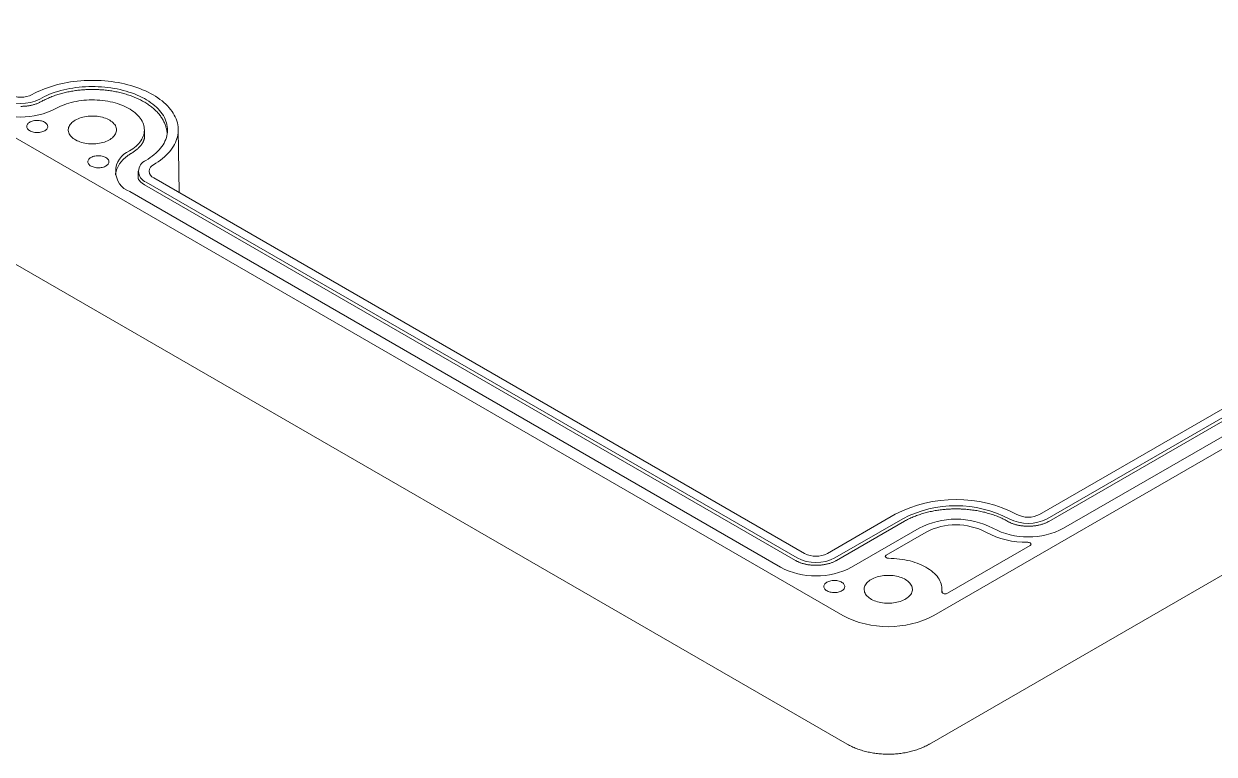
# Model space of a CAD drawing. Header units: inches. Extents: x 0.3 to 21.8, y 0.2 to 16.9.
# Drawn here: x 17.212 to 19.395, y 2.335 to 3.675 of the extents above; entities that cross this region are included whole.
import ezdxf

# ---------------------------------------------------------------- set-up
doc = ezdxf.new("R2010")
doc.units = ezdxf.units.IN
doc.header["$MEASUREMENT"] = 0
doc.linetypes.add('SLD-Solid', pattern=[0])

msp = doc.modelspace()

# ---------------------------------------------------------------- linework, layer by layer
at = {"color": 7, "linetype": 'SLD-Solid', "lineweight": 15}
for p, q in [((18.71363, 2.58944), (15.79469, 4.27451)), ((15.80267, 4.03876), (18.72161, 2.35369)), ((20.74161, 3.66384), (18.8805, 2.58944)), ((20.42023, 3.55178), (19.0746, 2.77497)), ((20.43415, 3.54375), (19.08852, 2.76694)), ((20.43695, 3.53895), (19.09132, 2.76213)), ((20.4642, 3.5264), (19.11858, 2.74959)), ((17.43291, 3.4642), (17.43291, 3.48014)), ((17.49646, 3.36558), (17.49509, 3.48076)), ((18.87252, 2.35369), (20.73363, 3.42809)), ((17.4217, 3.40442), (17.4217, 3.3908)), ((18.6297, 2.6953), (17.4361, 3.38435)), ((18.64362, 2.70333), (17.45002, 3.39238)), ((18.59965, 2.67795), (17.40605, 3.367)), ((18.62691, 2.69049), (17.4333, 3.37954)), ((18.80979, 2.77518), (18.68534, 2.70333)), ((18.82371, 2.76714), (18.69926, 2.6953)), ((18.82651, 2.76234), (18.70206, 2.69049)), ((18.85376, 2.74979), (18.72931, 2.67795)), ((18.79338, 2.70039), (18.86636, 2.74252)), ((19.05704, 2.71789), (18.90548, 2.63039)), ((18.89564, 2.6316), (18.89556, 2.638))]:
    msp.add_line(p, q, dxfattribs=at)
at = {"color": 7, "linetype": 'SLD-Solid', "lineweight": 15, "flags": 128}
for points in [[(17.44986, 3.41637), (17.45419, 3.41902), (17.45834, 3.42176), (17.46229, 3.4246), (17.46605, 3.42753), (17.4696, 3.43054), (17.47293, 3.43363), (17.47605, 3.4368), (17.47895, 3.44004), (17.48162, 3.44334), (17.48406, 3.4467), (17.48626, 3.45011), (17.48822, 3.45358), (17.48995, 3.45708), (17.49142, 3.46062), (17.49265, 3.4642), (17.49364, 3.46779), (17.49437, 3.47141), (17.49485, 3.47505), (17.49508, 3.47869), (17.49505, 3.48233), (17.49477, 3.48597), (17.49424, 3.4896), (17.49346, 3.49321), (17.49243, 3.49681), (17.49115, 3.50038), (17.48962, 3.50391), (17.48785, 3.50741), (17.48584, 3.51086), (17.48359, 3.51426), (17.4811, 3.51761), (17.47839, 3.5209), (17.47544, 3.52412), (17.47228, 3.52728), (17.4689, 3.53035), (17.46531, 3.53335), (17.46152, 3.53626), (17.45752, 3.53908), (17.45334, 3.54181), (17.44897, 3.54444), (17.44441, 3.54696), (17.43969, 3.54938), (17.43481, 3.55168), (17.42976, 3.55387), (17.42457, 3.55594), (17.41924, 3.5579), (17.41378, 3.55972), (17.4082, 3.56142), (17.4025, 3.56299), (17.3967, 3.56442), (17.39081, 3.56572), (17.38482, 3.56688), (17.37877, 3.5679), (17.37264, 3.56879), (17.36646, 3.56953), (17.36024, 3.57012), (17.35398, 3.57057), (17.34769, 3.57088), (17.34138, 3.57104), (17.33507, 3.57105), (17.32877, 3.57092), (17.32247, 3.57065), (17.31621, 3.57022), (17.30997, 3.56966), (17.30378, 3.56895), (17.29765, 3.56809), (17.29158, 3.5671), (17.28558, 3.56596), (17.27966, 3.56469), (17.27384, 3.56328), (17.26813, 3.56174), (17.26252, 3.56007), (17.25703, 3.55827), (17.25168, 3.55635), (17.24646, 3.5543), (17.24138, 3.55213), (17.23647, 3.54985), (17.23171, 3.54745), (17.22712, 3.54495)], [(17.43582, 3.42434), (17.43987, 3.42682), (17.44373, 3.42939), (17.4474, 3.43206), (17.45086, 3.43482), (17.45412, 3.43766), (17.45716, 3.44058), (17.45999, 3.44357), (17.46259, 3.44663), (17.46496, 3.44975), (17.46709, 3.45292), (17.46899, 3.45615), (17.47065, 3.45941), (17.47207, 3.46272), (17.47323, 3.46606), (17.47415, 3.46942), (17.47482, 3.47281), (17.47524, 3.47621), (17.47541, 3.47961), (17.47532, 3.48302), (17.47498, 3.48642), (17.47439, 3.48981), (17.47355, 3.49318), (17.47246, 3.49652), (17.47112, 3.49984), (17.46954, 3.50312), (17.46771, 3.50636), (17.46565, 3.50955), (17.46335, 3.51269), (17.46082, 3.51577), (17.45807, 3.51878), (17.45509, 3.52172), (17.4519, 3.52459), (17.4485, 3.52737), (17.4449, 3.53007), (17.4411, 3.53267), (17.43711, 3.53518), (17.43294, 3.53759), (17.42859, 3.53989), (17.42408, 3.54209), (17.41941, 3.54417), (17.41458, 3.54613), (17.40962, 3.54797), (17.40452, 3.54969), (17.39931, 3.55128), (17.39398, 3.55274), (17.38854, 3.55407), (17.38301, 3.55526), (17.3774, 3.55631), (17.37172, 3.55723), (17.36597, 3.558), (17.36017, 3.55863), (17.35433, 3.55911), (17.34846, 3.55945), (17.34257, 3.55965), (17.33667, 3.5597), (17.33078, 3.5596), (17.32489, 3.55936), (17.31903, 3.55898), (17.3132, 3.55845), (17.30742, 3.55777), (17.30169, 3.55695), (17.29603, 3.556), (17.29044, 3.5549), (17.28494, 3.55367), (17.27954, 3.5523), (17.27424, 3.5508), (17.26906, 3.54917), (17.26401, 3.54741), (17.25909, 3.54553), (17.25431, 3.54353), (17.24969, 3.54141), (17.24522, 3.53919), (17.24093, 3.53685)], [(17.40553, 3.44155), (17.40887, 3.44361), (17.41202, 3.44576), (17.41497, 3.44801), (17.41772, 3.45034), (17.42026, 3.45275), (17.42258, 3.45523), (17.42468, 3.45777), (17.42655, 3.46038), (17.42819, 3.46303), (17.42958, 3.46573), (17.43074, 3.46847), (17.43166, 3.47124), (17.43232, 3.47403), (17.43274, 3.47684), (17.43291, 3.47966), (17.43283, 3.48248), (17.43249, 3.48529), (17.43191, 3.48809), (17.43108, 3.49087), (17.43001, 3.49362), (17.42869, 3.49633), (17.42714, 3.499), (17.42535, 3.50163), (17.42332, 3.50419), (17.42108, 3.5067), (17.41861, 3.50913), (17.41594, 3.51149), (17.41305, 3.51376), (17.40997, 3.51595), (17.4067, 3.51804), (17.40325, 3.52004), (17.39962, 3.52192), (17.39583, 3.5237), (17.39189, 3.52537), (17.38781, 3.52691), (17.38359, 3.52834), (17.37926, 3.52963), (17.37481, 3.5308), (17.37027, 3.53183), (17.36564, 3.53273), (17.36094, 3.53349), (17.35617, 3.53411), (17.35136, 3.53459), (17.34651, 3.53493), (17.34164, 3.53512), (17.33676, 3.53517), (17.33188, 3.53507), (17.32701, 3.53483), (17.32217, 3.53444), (17.31738, 3.53392), (17.31263, 3.53325), (17.30795, 3.53244), (17.30335, 3.53149), (17.29884, 3.53041), (17.29443, 3.5292), (17.29014, 3.52786), (17.28597, 3.5264), (17.28193, 3.52481), (17.27804, 3.5231), (17.27431, 3.52129), (17.27074, 3.51936)], [(17.25009, 3.47861), (17.24845, 3.47777), (17.24666, 3.47704), (17.24473, 3.47643), (17.24269, 3.47595), (17.24057, 3.47561), (17.2384, 3.47541), (17.23621, 3.47536), (17.23401, 3.47545), (17.23185, 3.47568), (17.22975, 3.47606), (17.22774, 3.47657), (17.22584, 3.47721), (17.22408, 3.47797), (17.22249, 3.47884), (17.22107, 3.47981), (17.21986, 3.48087), (17.21886, 3.482), (17.21809, 3.48319), (17.21756, 3.48442), (17.21728, 3.48568), (17.21725, 3.48695), (17.21747, 3.48821), (17.21793, 3.48945), (17.21864, 3.49065), (17.21958, 3.4918), (17.22075, 3.49287), (17.22211, 3.49387), (17.22367, 3.49476), (17.22539, 3.49555), (17.22725, 3.49622), (17.22924, 3.49677), (17.23132, 3.49718), (17.23347, 3.49745), (17.23566, 3.49757), (17.23785, 3.49756), (17.24003, 3.49739), (17.24217, 3.49709), (17.24423, 3.49664), (17.24618, 3.49607), (17.24802, 3.49537), (17.2497, 3.49455), (17.25121, 3.49363), (17.25252, 3.49261), (17.25363, 3.49152), (17.25452, 3.49035), (17.25517, 3.48914), (17.25557, 3.48789), (17.25573, 3.48663), (17.25563, 3.48536), (17.25529, 3.48411), (17.2547, 3.48289), (17.25387, 3.48171), (17.25282, 3.4806), (17.25155, 3.47956), (17.25009, 3.47861)], [(17.30631, 3.49821), (17.30403, 3.49679), (17.30195, 3.49528), (17.30007, 3.49368), (17.2984, 3.492), (17.29696, 3.49025), (17.29575, 3.48845), (17.29478, 3.4866), (17.29406, 3.48471), (17.29359, 3.4828), (17.29336, 3.48087), (17.2934, 3.47894), (17.29368, 3.47701), (17.29422, 3.4751), (17.295, 3.47322), (17.29603, 3.47138), (17.2973, 3.46959), (17.2988, 3.46786), (17.30052, 3.4662), (17.30245, 3.46462), (17.30458, 3.46313), (17.3069, 3.46174), (17.3094, 3.46045), (17.31206, 3.45928), (17.31487, 3.45822), (17.31781, 3.4573), (17.32086, 3.4565), (17.324, 3.45583), (17.32723, 3.45531), (17.33051, 3.45493), (17.33383, 3.45469), (17.33718, 3.4546), (17.34053, 3.45465), (17.34386, 3.45486), (17.34715, 3.4552), (17.35039, 3.45569), (17.35356, 3.45632), (17.35663, 3.45708), (17.3596, 3.45798), (17.36244, 3.459), (17.36514, 3.46015), (17.36768, 3.46141), (17.37005, 3.46278), (17.37223, 3.46424), (17.37421, 3.4658), (17.37599, 3.46744), (17.37754, 3.46915), (17.37887, 3.47093), (17.37996, 3.47276), (17.3808, 3.47463), (17.3814, 3.47653), (17.38175, 3.47845), (17.38184, 3.48039), (17.38169, 3.48232), (17.38128, 3.48423), (17.38061, 3.48613), (17.37971, 3.48799), (17.37856, 3.48981), (17.37717, 3.49157), (17.37556, 3.49326), (17.37374, 3.49488), (17.3717, 3.49642), (17.36947, 3.49786), (17.36706, 3.4992), (17.36448, 3.50043), (17.36174, 3.50155), (17.35887, 3.50254), (17.35587, 3.50341), (17.35277, 3.50414), (17.34959, 3.50473), (17.34633, 3.50519), (17.34303, 3.5055), (17.33969, 3.50566), (17.33634, 3.50568), (17.333, 3.50555), (17.32968, 3.50528), (17.32641, 3.50486), (17.32321, 3.5043), (17.32008, 3.5036), (17.31706, 3.50277), (17.31416, 3.50181), (17.31138, 3.50072), (17.30876, 3.49952), (17.30631, 3.49821)], [(17.33494, 3.42963), (17.33348, 3.42868), (17.33222, 3.42764), (17.33116, 3.42653), (17.33034, 3.42535), (17.32975, 3.42413), (17.3294, 3.42288), (17.32931, 3.42161), (17.32947, 3.42035), (17.32987, 3.4191), (17.33052, 3.41789), (17.3314, 3.41673), (17.33251, 3.41563), (17.33383, 3.41461), (17.33534, 3.41369), (17.33702, 3.41287), (17.33885, 3.41217), (17.34081, 3.4116), (17.34287, 3.41115), (17.345, 3.41085), (17.34718, 3.41069), (17.34938, 3.41067), (17.35157, 3.41079), (17.35372, 3.41106), (17.3558, 3.41147), (17.35778, 3.41202), (17.35965, 3.41269), (17.36137, 3.41348), (17.36292, 3.41437), (17.36429, 3.41537), (17.36545, 3.41644), (17.36639, 3.41759), (17.3671, 3.41879), (17.36757, 3.42003), (17.36779, 3.42129), (17.36776, 3.42256), (17.36748, 3.42382), (17.36695, 3.42505), (17.36618, 3.42624), (17.36518, 3.42737), (17.36397, 3.42843), (17.36255, 3.4294), (17.36095, 3.43027), (17.35919, 3.43103), (17.3573, 3.43167), (17.35528, 3.43218), (17.35318, 3.43256), (17.35102, 3.43279), (17.34883, 3.43288), (17.34664, 3.43283), (17.34446, 3.43263), (17.34235, 3.43229), (17.34031, 3.43181), (17.33838, 3.4312), (17.33659, 3.43047), (17.33494, 3.42963)], [(19.05285, 2.7238), (19.05412, 2.72372), (19.05533, 2.72348), (19.05642, 2.7231), (19.05735, 2.72259), (19.05808, 2.72198), (19.05856, 2.7213), (19.05879, 2.72057), (19.05874, 2.71984), (19.05842, 2.71912), (19.05784, 2.71846), (19.05704, 2.71789)], [(18.79759, 2.69447), (18.79631, 2.69455), (18.7951, 2.69479), (18.794, 2.69517), (18.79307, 2.69568), (18.79234, 2.69628), (18.79186, 2.69697), (18.79163, 2.6977), (18.79168, 2.69843), (18.792, 2.69915), (18.79257, 2.69981), (18.79338, 2.70039)], [(18.89526, 2.63312), (18.89553, 2.63604), (18.89554, 2.63896), (18.89529, 2.64188), (18.89478, 2.64478), (18.89401, 2.64767), (18.89299, 2.65053), (18.89171, 2.65336), (18.89018, 2.65615), (18.88841, 2.65888), (18.8864, 2.66156), (18.88415, 2.66418), (18.88167, 2.66673), (18.87897, 2.6692), (18.87605, 2.67159), (18.87292, 2.67388), (18.86959, 2.67609), (18.86607, 2.67819), (18.86237, 2.68018), (18.8585, 2.68206), (18.85446, 2.68382), (18.85027, 2.68546), (18.84594, 2.68698), (18.84148, 2.68836), (18.83691, 2.68961), (18.83223, 2.69073), (18.82746, 2.6917), (18.8226, 2.69253), (18.81768, 2.69321), (18.81271, 2.69375), (18.80769, 2.69414), (18.80265, 2.69438), (18.79759, 2.69447)], [(18.76578, 2.65567), (18.7635, 2.65426), (18.76141, 2.65274), (18.75953, 2.65114), (18.75787, 2.64947), (18.75643, 2.64772), (18.75522, 2.64592), (18.75425, 2.64407), (18.75353, 2.64218), (18.75305, 2.64026), (18.75283, 2.63834), (18.75286, 2.6364), (18.75315, 2.63448), (18.75369, 2.63257), (18.75447, 2.63069), (18.7555, 2.62885), (18.75677, 2.62706), (18.75826, 2.62533), (18.75998, 2.62367), (18.76192, 2.62209), (18.76405, 2.6206), (18.76637, 2.61921), (18.76887, 2.61792), (18.77153, 2.61675), (18.77434, 2.61569), (18.77727, 2.61476), (18.78032, 2.61396), (18.78347, 2.6133), (18.78669, 2.61278), (18.78998, 2.6124), (18.7933, 2.61216), (18.79665, 2.61207), (18.79999, 2.61212), (18.80332, 2.61232), (18.80662, 2.61267), (18.80986, 2.61316), (18.81303, 2.61379), (18.8161, 2.61455), (18.81907, 2.61545), (18.82191, 2.61647), (18.82461, 2.61762), (18.82715, 2.61888), (18.82952, 2.62024), (18.8317, 2.62171), (18.83368, 2.62327), (18.83546, 2.62491), (18.83701, 2.62662), (18.83834, 2.6284), (18.83942, 2.63022), (18.84027, 2.63209), (18.84087, 2.634), (18.84122, 2.63592), (18.84131, 2.63785), (18.84115, 2.63978), (18.84074, 2.6417), (18.84008, 2.6436), (18.83917, 2.64546), (18.83803, 2.64727), (18.83664, 2.64903), (18.83503, 2.65073), (18.83321, 2.65235), (18.83117, 2.65389), (18.82894, 2.65533), (18.82653, 2.65667), (18.82395, 2.6579), (18.82121, 2.65902), (18.81834, 2.66001), (18.81534, 2.66087), (18.81224, 2.66161), (18.80906, 2.6622), (18.8058, 2.66265), (18.80249, 2.66296), (18.79916, 2.66313), (18.79581, 2.66314), (18.79247, 2.66302), (18.78915, 2.66274), (18.78588, 2.66233), (18.78268, 2.66177), (18.77955, 2.66107), (18.77653, 2.66024), (18.77362, 2.65928), (18.77085, 2.65819), (18.76823, 2.65699), (18.76578, 2.65567)], [(18.68446, 2.65057), (18.683, 2.64962), (18.68173, 2.64859), (18.68068, 2.64747), (18.67985, 2.6463), (18.67926, 2.64507), (18.67892, 2.64382), (18.67882, 2.64255), (18.67898, 2.64129), (18.67938, 2.64004), (18.68003, 2.63883), (18.68092, 2.63767), (18.68203, 2.63657), (18.68334, 2.63556), (18.68485, 2.63463), (18.68653, 2.63382), (18.68837, 2.63312), (18.69032, 2.63254), (18.69238, 2.6321), (18.69452, 2.63179), (18.6967, 2.63163), (18.69889, 2.63161), (18.70108, 2.63174), (18.70323, 2.63201), (18.70531, 2.63242), (18.7073, 2.63296), (18.70916, 2.63363), (18.71088, 2.63442), (18.71244, 2.63532), (18.7138, 2.63631), (18.71497, 2.63739), (18.71591, 2.63853), (18.71662, 2.63973), (18.71708, 2.64097), (18.7173, 2.64224), (18.71727, 2.64351), (18.71699, 2.64476), (18.71646, 2.646), (18.71569, 2.64718), (18.71469, 2.64831), (18.71348, 2.64937), (18.71206, 2.65034), (18.71047, 2.65121), (18.70871, 2.65197), (18.70681, 2.65261), (18.7048, 2.65312), (18.7027, 2.6535), (18.70054, 2.65373), (18.69834, 2.65382), (18.69615, 2.65377), (18.69398, 2.65357), (18.69186, 2.65323), (18.68982, 2.65275), (18.68789, 2.65215), (18.6861, 2.65142), (18.68446, 2.65057)], [(18.90548, 2.63039), (18.90445, 2.62992), (18.90325, 2.62958), (18.90196, 2.62941), (18.90064, 2.6294), (18.89934, 2.62956), (18.89814, 2.62988), (18.89709, 2.63034), (18.89624, 2.63093), (18.89563, 2.63161), (18.8953, 2.63235), (18.89526, 2.63312)]]:
    msp.add_lwpolyline(points, dxfattribs=at)
at = {"color": 7, "linetype": 'SLD-Solid', "lineweight": 15}
for centre, radius, start, end in [((17.20645, 3.60408), 0.07556, 242.58082, 297.15386), ((17.20644, 3.58525), 0.0453, 242.56786, 297.16682), ((17.20646, 3.6446), 0.14077, 242.56441, 297.17027), ((17.42036, 3.40437), 0.04002, 111.74884, 249.04728), ((17.44375, 3.4044), 0.02146, 111.673, 249.12312), ((17.45462, 3.40441), 0.01288, 111.72459, 249.07153), ((18.92115, 2.56059), 0.24176, 62.48639, 117.42517), ((18.92115, 2.57937), 0.21154, 62.48581, 117.42575), ((19.05375, 2.8151), 0.04523, 242.4493, 297.46226), ((18.92115, 2.62016), 0.1461, 62.44495, 117.46661), ((18.92115, 2.63699), 0.1189, 62.47134, 117.44022), ((19.05375, 2.83376), 0.07533, 242.41883, 297.49273), ((19.05043, 2.88118), 0.15739, 241.82401, 270.88141), ((19.05375, 2.87428), 0.14054, 242.44495, 297.46661), ((18.66448, 2.76215), 0.07536, 242.51531, 297.48469), ((18.66448, 2.74348), 0.04525, 242.54603, 297.45397), ((18.66448, 2.80271), 0.1406, 242.54129, 297.45871), ((18.79706, 2.75007), 0.181, 242.54957, 297.45043)]:
    msp.add_arc(centre, radius, start, end, dxfattribs=at)
for points, knots in [([(17.3376, 3.55436), (17.33569, 3.55435), (17.33302, 3.55433), (17.32908, 3.55421), (17.32573, 3.55406), (17.32174, 3.55382), (17.31756, 3.5535), (17.31319, 3.55307), (17.30871, 3.55254), (17.30415, 3.5519), (17.29954, 3.55116), (17.29491, 3.55031), (17.29028, 3.54935), (17.28567, 3.54828), (17.28109, 3.5471), (17.27655, 3.54581), (17.27208, 3.54441), (17.26767, 3.54291), (17.26334, 3.54131), (17.2591, 3.5396), (17.25496, 3.53779), (17.25092, 3.53587), (17.24717, 3.53397), (17.24482, 3.53265), (17.24373, 3.53204)], [0, 0, 0, 0, 0.0551909, 0.0774281, 0.1143595, 0.1526884, 0.1937937, 0.2366853, 0.2809648, 0.3263139, 0.3725063, 0.4193743, 0.4667916, 0.5146606, 0.5629052, 0.6114643, 0.6602887, 0.7093376, 0.7585769, 0.8079777, 0.8575147, 0.9071656, 0.9569104, 1, 1, 1, 1]), ([(17.47483, 3.47322), (17.47478, 3.47375), (17.47463, 3.47507), (17.47432, 3.47718), (17.47388, 3.47968), (17.47328, 3.48243), (17.47248, 3.48545), (17.47147, 3.48859), (17.47024, 3.49179), (17.46883, 3.49494), (17.46721, 3.4981), (17.46538, 3.50123), (17.46335, 3.50431), (17.46114, 3.50732), (17.45874, 3.51026), (17.45616, 3.51312), (17.45341, 3.51591), (17.4505, 3.51861), (17.44742, 3.52124), (17.44418, 3.52377), (17.44079, 3.52622), (17.43725, 3.52858), (17.43357, 3.53085), (17.42976, 3.53303), (17.42581, 3.53511), (17.42174, 3.53709), (17.41755, 3.53898), (17.41325, 3.54076), (17.40884, 3.54244), (17.40434, 3.54401), (17.39974, 3.54548), (17.39506, 3.54684), (17.3903, 3.54809), (17.38547, 3.54923), (17.38059, 3.55025), (17.37566, 3.55116), (17.3707, 3.55196), (17.36573, 3.55264), (17.36079, 3.5532), (17.35596, 3.55364), (17.35145, 3.55395), (17.34754, 3.55415), (17.34396, 3.55428), (17.34074, 3.55435), (17.33857, 3.55436), (17.3376, 3.55436)], [0, 0, 0, 0, 0.00860496, 0.02172968, 0.03683539, 0.05432437, 0.07454527, 0.09767291, 0.12051394, 0.14451727, 0.16927053, 0.19448409, 0.21997375, 0.24562668, 0.27137418, 0.29717411, 0.32300024, 0.34883374, 0.37466399, 0.40048522, 0.42629353, 0.45208635, 0.4778619, 0.50361895, 0.52935651, 0.55507374, 0.58076976, 0.60644351, 0.63209362, 0.65771823, 0.6833147, 0.70887929, 0.73440654, 0.75988836, 0.7853124, 0.81065909, 0.83589583, 0.86096437, 0.88575018, 0.90999434, 0.93296474, 0.9525771, 0.9679207, 0.98572633, 1, 1, 1, 1]), ([(17.24372, 3.53205), (17.2437, 3.53203), (17.243, 3.53162), (17.24151, 3.53085), (17.23923, 3.52975), (17.23679, 3.52873), (17.23425, 3.52778), (17.23159, 3.52692), (17.22884, 3.52613), (17.22601, 3.52545), (17.22313, 3.52485), (17.22022, 3.52436), (17.21735, 3.52398), (17.21467, 3.5237), (17.21232, 3.52353), (17.21014, 3.52342), (17.20823, 3.52336), (17.20695, 3.52335), (17.20643, 3.52335)], [0, 0, 0, 0, 0.0026925, 0.0764506, 0.150437, 0.2245922, 0.298855, 0.3731554, 0.4474036, 0.5214711, 0.5951497, 0.6680516, 0.7393201, 0.8065206, 0.8630334, 0.9087539, 0.9629805, 1, 1, 1, 1]), ([(17.43304, 3.46488), (17.43304, 3.46488), (17.43304, 3.4649), (17.43301, 3.46467), (17.43291, 3.4642), (17.43273, 3.46343), (17.43242, 3.46235), (17.43195, 3.46102), (17.4313, 3.45948), (17.43047, 3.45781), (17.42945, 3.45601), (17.42822, 3.45413), (17.4268, 3.4522), (17.42519, 3.45024), (17.42338, 3.44828), (17.42139, 3.44632), (17.41922, 3.44438), (17.41688, 3.44248), (17.41437, 3.44061), (17.41168, 3.4388), (17.40966, 3.43751), (17.40849, 3.43685), (17.40833, 3.43675)], [0, 0, 0, 0, 0.01327722, 0.04482824, 0.08032157, 0.12082633, 0.1673083, 0.22037197, 0.27276055, 0.32799696, 0.38516376, 0.44360419, 0.50289501, 0.56277271, 0.62307256, 0.68368912, 0.74455254, 0.80561464, 0.86684063, 0.92820415, 0.98968422, 1, 1, 1, 1]), ([(17.40835, 3.43674), (17.40764, 3.43633), (17.40594, 3.43532), (17.40338, 3.43362), (17.40066, 3.43166), (17.39808, 3.42961), (17.39566, 3.42747), (17.39339, 3.42525), (17.39128, 3.42295), (17.38934, 3.42058), (17.38758, 3.41815), (17.386, 3.41566), (17.38461, 3.41313), (17.38341, 3.4106), (17.38241, 3.40809), (17.3816, 3.40565), (17.38096, 3.40333), (17.38047, 3.40114), (17.38015, 3.39942), (17.38001, 3.3984), (17.37997, 3.3981)], [0, 0, 0, 0, 0.0460847, 0.1117023, 0.1773642, 0.2430203, 0.3086108, 0.3740577, 0.4392408, 0.5040047, 0.5681197, 0.6312381, 0.6928345, 0.752146, 0.8081784, 0.8598855, 0.9065303, 0.9479801, 0.9846928, 1, 1, 1, 1]), ([(17.43332, 3.37955), (17.43297, 3.37975), (17.43197, 3.38032), (17.43047, 3.38131), (17.4288, 3.38251), (17.4273, 3.38373), (17.42597, 3.38494), (17.42482, 3.38614), (17.42383, 3.3873), (17.42303, 3.38839), (17.4224, 3.38939), (17.42194, 3.39025), (17.42162, 3.39094), (17.42144, 3.39143), (17.42136, 3.39172), (17.42135, 3.39174), (17.42135, 3.39175)], [0, 0, 0, 0, 0.0443935, 0.1287731, 0.2127153, 0.2960621, 0.3786252, 0.4601641, 0.5403541, 0.6187392, 0.6946759, 0.7673057, 0.8356451, 0.8988838, 0.9567856, 1, 1, 1, 1]), ([(18.92116, 2.7851), (18.91926, 2.78509), (18.91659, 2.78507), (18.91265, 2.78495), (18.9093, 2.7848), (18.9053, 2.78456), (18.90112, 2.78423), (18.89676, 2.78381), (18.89227, 2.78328), (18.88771, 2.78264), (18.8831, 2.7819), (18.87848, 2.78105), (18.87385, 2.78009), (18.86923, 2.77902), (18.86465, 2.77784), (18.86012, 2.77655), (18.85564, 2.77515), (18.85124, 2.77365), (18.84691, 2.77204), (18.84267, 2.77034), (18.83852, 2.76852), (18.83448, 2.76662), (18.83057, 2.7646), (18.82792, 2.76317), (18.8266, 2.76239), (18.82651, 2.76233)], [0, 0, 0, 0, 0.0546229, 0.0766313, 0.1131826, 0.1511171, 0.1917993, 0.2342495, 0.2780734, 0.3229557, 0.3686727, 0.4150584, 0.4619877, 0.5093641, 0.5571122, 0.6051716, 0.6534935, 0.7020376, 0.7507702, 0.7996626, 0.8486898, 0.8978298, 0.9470626, 0.9963698, 1, 1, 1, 1]), ([(19.01606, 2.76218), (19.01515, 2.76271), (19.01297, 2.76397), (19.00938, 2.76585), (19.00531, 2.76783), (19.00112, 2.76971), (18.99682, 2.7715), (18.99241, 2.77318), (18.9879, 2.77475), (18.9833, 2.77622), (18.97862, 2.77758), (18.97386, 2.77883), (18.96904, 2.77997), (18.96416, 2.78099), (18.95923, 2.7819), (18.95427, 2.7827), (18.9493, 2.78338), (18.94436, 2.78394), (18.93953, 2.78438), (18.93502, 2.78469), (18.9311, 2.78489), (18.92753, 2.78502), (18.92431, 2.78509), (18.92213, 2.7851), (18.92116, 2.7851)], [0, 0, 0, 0, 0.0361529, 0.0861288, 0.1360652, 0.1859604, 0.2358123, 0.2856184, 0.3353749, 0.3850768, 0.4347168, 0.4842843, 0.5337636, 0.5831307, 0.6323476, 0.681351, 0.7300278, 0.7781556, 0.8252317, 0.8698344, 0.9079167, 0.9377101, 0.9722841, 1, 1, 1, 1]), ([(19.05374, 2.75328), (19.0526, 2.75329), (19.05098, 2.7533), (19.0486, 2.75341), (19.04657, 2.75354), (19.04416, 2.75376), (19.04166, 2.75405), (19.03907, 2.75443), (19.03645, 2.7549), (19.03382, 2.75545), (19.03121, 2.7561), (19.02864, 2.75683), (19.02614, 2.75764), (19.02372, 2.75852), (19.0214, 2.75948), (19.01919, 2.76051), (19.01741, 2.76142), (19.01643, 2.762), (19.01609, 2.76219)], [0, 0, 0, 0, 0.0809445, 0.1138779, 0.1684889, 0.2251423, 0.2858372, 0.3490674, 0.4142103, 0.4807634, 0.5483615, 0.6167261, 0.685639, 0.7549231, 0.8244302, 0.8940313, 0.9636096, 1, 1, 1, 1]), ([(19.09131, 2.76214), (19.09119, 2.76207), (19.09041, 2.7616), (19.08882, 2.76077), (19.08654, 2.75968), (19.08411, 2.75866), (19.08156, 2.75771), (19.0789, 2.75684), (19.07615, 2.75606), (19.07332, 2.75537), (19.07044, 2.75478), (19.06753, 2.75429), (19.06466, 2.7539), (19.06198, 2.75363), (19.05963, 2.75345), (19.05745, 2.75334), (19.05554, 2.75329), (19.05426, 2.75328), (19.05374, 2.75328)], [0, 0, 0, 0, 0.0127838, 0.0857956, 0.1590334, 0.2324383, 0.3059497, 0.3794982, 0.4529951, 0.5263132, 0.5992462, 0.6714105, 0.7419578, 0.8084783, 0.8644193, 0.9096772, 0.963355, 1, 1, 1, 1]), ([(18.66448, 2.68164), (18.66333, 2.68165), (18.66172, 2.68166), (18.65934, 2.68177), (18.65731, 2.6819), (18.6549, 2.68212), (18.6524, 2.68241), (18.64981, 2.68279), (18.64719, 2.68326), (18.64456, 2.68381), (18.64195, 2.68446), (18.63938, 2.68519), (18.63688, 2.686), (18.63446, 2.68688), (18.63213, 2.68784), (18.62993, 2.68887), (18.62818, 2.68976), (18.62723, 2.69032), (18.62692, 2.6905)], [0, 0, 0, 0, 0.0812169, 0.1142611, 0.1690558, 0.2258998, 0.286799, 0.3502419, 0.4156041, 0.4823811, 0.5502066, 0.6188013, 0.687946, 0.7574633, 0.8272043, 0.8970396, 0.966852, 1, 1, 1, 1]), ([(18.70205, 2.6905), (18.70193, 2.69043), (18.70115, 2.68996), (18.69956, 2.68913), (18.69728, 2.68804), (18.69484, 2.68702), (18.6923, 2.68607), (18.68964, 2.6852), (18.68689, 2.68442), (18.68406, 2.68373), (18.68118, 2.68314), (18.67827, 2.68265), (18.6754, 2.68226), (18.67272, 2.68199), (18.67037, 2.68181), (18.66819, 2.6817), (18.66628, 2.68165), (18.665, 2.68164), (18.66448, 2.68164)], [0, 0, 0, 0, 0.0127838, 0.0857956, 0.1590334, 0.2324383, 0.3059497, 0.3794982, 0.4529951, 0.5263132, 0.5992462, 0.6714105, 0.7419578, 0.8084783, 0.8644193, 0.9096772, 0.963355, 1, 1, 1, 1]), ([(18.72161, 2.35369), (18.72235, 2.35327), (18.72444, 2.35209), (18.72796, 2.35026), (18.73222, 2.34824), (18.7366, 2.34637), (18.74109, 2.34464), (18.74568, 2.34306), (18.75036, 2.34162), (18.75512, 2.34033), (18.75995, 2.33918), (18.76484, 2.33818), (18.76978, 2.33732), (18.77477, 2.33661), (18.77979, 2.33604), (18.78484, 2.33562), (18.78991, 2.33534), (18.795, 2.33521), (18.80008, 2.33523), (18.80516, 2.33538), (18.81023, 2.33569), (18.81527, 2.33614), (18.82029, 2.33673), (18.82527, 2.33747), (18.8302, 2.33835), (18.83508, 2.33938), (18.8399, 2.34056), (18.84465, 2.34188), (18.84932, 2.34335), (18.85391, 2.34497), (18.8584, 2.34673), (18.86279, 2.34864), (18.86706, 2.3507), (18.87028, 2.35241), (18.87207, 2.35344), (18.87252, 2.35369)], [0, 0, 0, 0, 0.01763402, 0.0492559, 0.08086482, 0.11246685, 0.14403494, 0.17555051, 0.20700211, 0.23838423, 0.26969597, 0.30094001, 0.3321217, 0.36324831, 0.39432854, 0.42537206, 0.45638923, 0.48739089, 0.5183882, 0.54939216, 0.58041078, 0.61145556, 0.64253794, 0.6736692, 0.70486027, 0.73612151, 0.76746241, 0.79889116, 0.83041404, 0.86203465, 0.89375291, 0.92556387, 0.95745624, 0.98941086, 1, 1, 1, 1])]:
    msp.add_open_spline(points, degree=3, knots=knots, dxfattribs=at)

doc.saveas('drawing.dxf')
